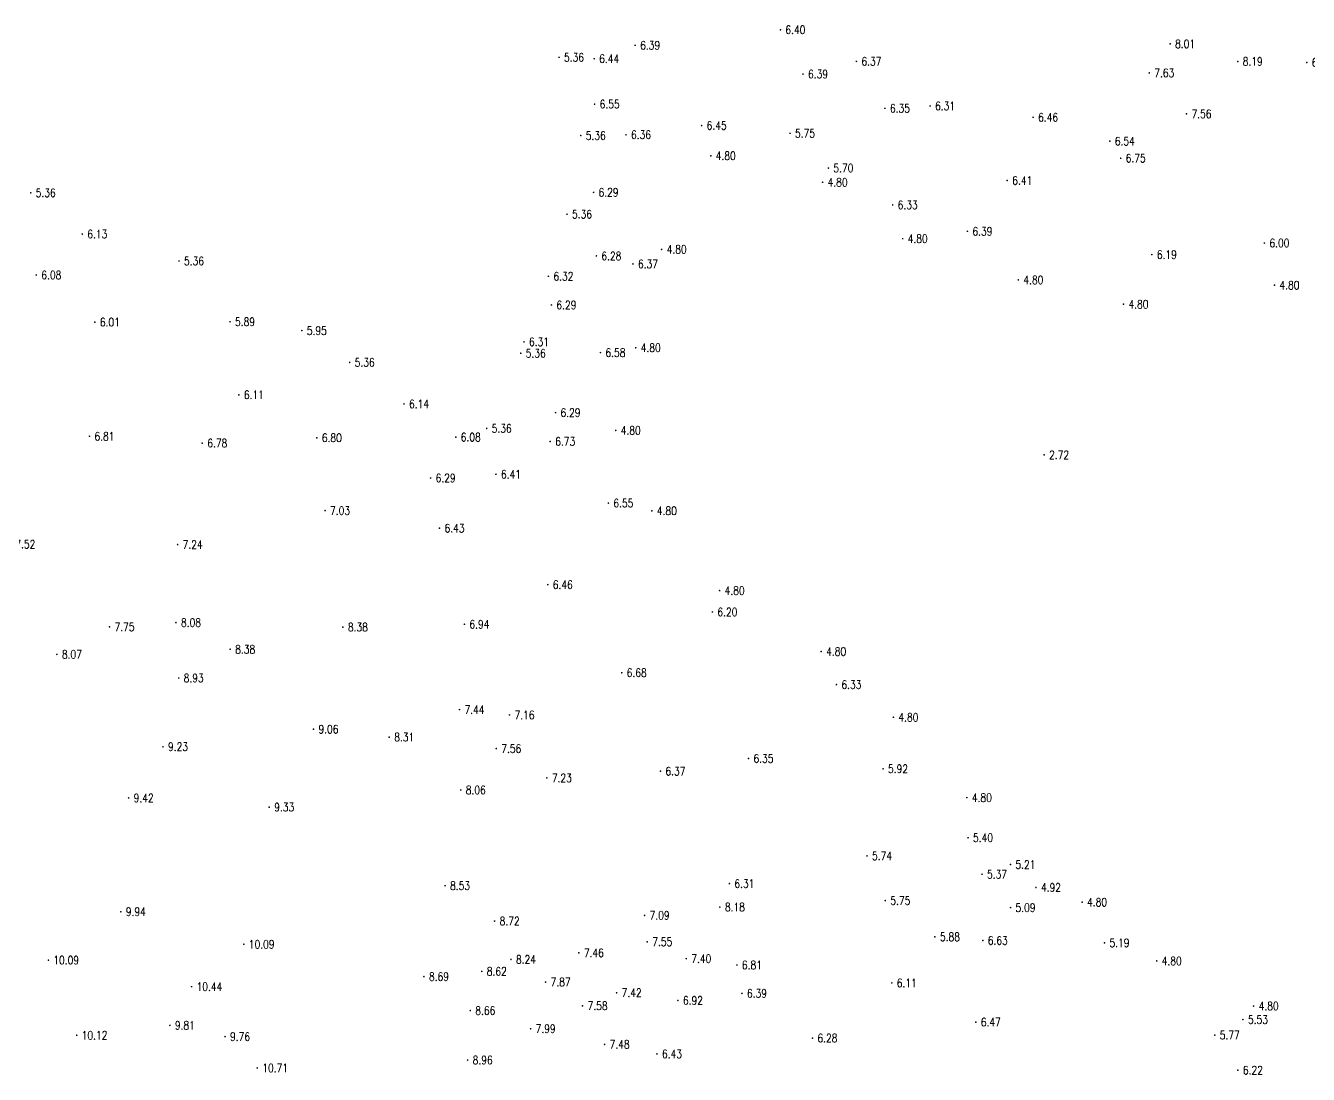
# Model space of a CAD drawing. Extents: x 476861 to 479475, y 2367369 to 2370541.
# Drawn here: x 477800.5 to 477954.3, y 2367786.8 to 2367912.6 of the extents above; entities that cross this region are included whole.
import ezdxf
from ezdxf.enums import TextEntityAlignment as Align

# ---------------------------------------------------------------- set-up
doc = ezdxf.new("R2010")
doc.units = 0
doc.header["$LTSCALE"] = 0.5
doc.layers.get('0').update_dxf_attribs({"linetype": 'CONTINUOUS'})
doc.layers.add('GCD', color=1, linetype='CONTINUOUS')
doc.styles.add('HZ', font='rs.shx', dxfattribs={"width": 0.8, "bigfont": 'hztxt.shx'})

# ---------------------------------------------------------------- blocks, each defined once
blk = doc.blocks.new('GC200')
at = {"linetype": 'Continuous', "const_width": 0.2, "flags": 128}
blk.add_lwpolyline([(-0.1, 0, 1), (0.1, 0, 1)], format="xyb", close=True, dxfattribs=at)

msp = doc.modelspace()

# ---------------------------------------------------------------- block references
at = {"layer": 'GCD', "linetype": 'Continuous'}
ref = msp.add_blockref('GC200', (477890.995, 2367912.1, 6.4), dxfattribs=dict(at, xscale=0.5, yscale=0.5, zscale=0.5))
ref.add_attrib('height', '6.40', dxfattribs={"linetype": 'Continuous', "height": 1, "style": 'HZ', "width": 0.8}).set_placement((477891.595, 2367912.1, 6.4), align=Align.MIDDLE_LEFT)
ref = msp.add_blockref('GC200', (477873.572, 2367910.24, 6.392), dxfattribs=dict(at, xscale=0.5, yscale=0.5, zscale=0.5))
ref.add_attrib('height', '6.39', dxfattribs={"linetype": 'Continuous', "height": 1, "style": 'HZ', "width": 0.8}).set_placement((477874.172, 2367910.24, 6.392), align=Align.MIDDLE_LEFT)
ref = msp.add_blockref('GC200', (477937.74, 2367910.417, 8.01), dxfattribs=dict(at, xscale=0.5, yscale=0.5, zscale=0.5))
ref.add_attrib('height', '8.01', dxfattribs={"linetype": 'Continuous', "height": 1, "style": 'HZ', "width": 0.8}).set_placement((477938.34, 2367910.417, 8.01), align=Align.MIDDLE_LEFT)
ref = msp.add_blockref('GC200', (477864.443, 2367908.799, 5.358), dxfattribs=dict(at, xscale=0.5, yscale=0.5, zscale=0.5))
ref.add_attrib('height', '5.36', dxfattribs={"linetype": 'Continuous', "height": 1, "style": 'HZ', "width": 0.8}).set_placement((477865.043, 2367908.799, 5.358), align=Align.MIDDLE_LEFT)
ref = msp.add_blockref('GC200', (477868.659, 2367908.638, 6.44), dxfattribs=dict(at, xscale=0.5, yscale=0.5, zscale=0.5))
ref.add_attrib('height', '6.44', dxfattribs={"linetype": 'Continuous', "height": 1, "style": 'HZ', "width": 0.8}).set_placement((477869.259, 2367908.638, 6.44), align=Align.MIDDLE_LEFT)
ref = msp.add_blockref('GC200', (477900.117, 2367908.319, 6.37), dxfattribs=dict(at, xscale=0.5, yscale=0.5, zscale=0.5))
ref.add_attrib('height', '6.37', dxfattribs={"linetype": 'Continuous', "height": 1, "style": 'HZ', "width": 0.8}).set_placement((477900.717, 2367908.319, 6.37), align=Align.MIDDLE_LEFT)
ref = msp.add_blockref('GC200', (477945.85, 2367908.302, 8.19), dxfattribs=dict(at, xscale=0.5, yscale=0.5, zscale=0.5))
ref.add_attrib('height', '8.19', dxfattribs={"linetype": 'Continuous', "height": 1, "style": 'HZ', "width": 0.8}).set_placement((477946.45, 2367908.302, 8.19), align=Align.MIDDLE_LEFT)
ref = msp.add_blockref('GC200', (477954.127, 2367908.183, 6.9), dxfattribs=dict(at, xscale=0.5, yscale=0.5, zscale=0.5))
ref.add_attrib('height', '6.90', dxfattribs={"linetype": 'Continuous', "height": 1, "style": 'HZ', "width": 0.8}).set_placement((477954.727, 2367908.183, 6.9), align=Align.MIDDLE_LEFT)
ref = msp.add_blockref('GC200', (477893.706, 2367906.791, 6.39), dxfattribs=dict(at, xscale=0.5, yscale=0.5, zscale=0.5))
ref.add_attrib('height', '6.39', dxfattribs={"linetype": 'Continuous', "height": 1, "style": 'HZ', "width": 0.8}).set_placement((477894.306, 2367906.791, 6.39), align=Align.MIDDLE_LEFT)
ref = msp.add_blockref('GC200', (477935.239, 2367906.931, 7.63), dxfattribs=dict(at, xscale=0.5, yscale=0.5, zscale=0.5))
ref.add_attrib('height', '7.63', dxfattribs={"linetype": 'Continuous', "height": 1, "style": 'HZ', "width": 0.8}).set_placement((477935.839, 2367906.931, 7.63), align=Align.MIDDLE_LEFT)
ref = msp.add_blockref('GC200', (477868.711, 2367903.184, 6.547), dxfattribs=dict(at, xscale=0.5, yscale=0.5, zscale=0.5))
ref.add_attrib('height', '6.55', dxfattribs={"linetype": 'Continuous', "height": 1, "style": 'HZ', "width": 0.8}).set_placement((477869.311, 2367903.184, 6.547), align=Align.MIDDLE_LEFT)
ref = msp.add_blockref('GC200', (477903.533, 2367902.681, 6.35), dxfattribs=dict(at, xscale=0.5, yscale=0.5, zscale=0.5))
ref.add_attrib('height', '6.35', dxfattribs={"linetype": 'Continuous', "height": 1, "style": 'HZ', "width": 0.8}).set_placement((477904.133, 2367902.681, 6.35), align=Align.MIDDLE_LEFT)
ref = msp.add_blockref('GC200', (477908.953, 2367902.966, 6.309), dxfattribs=dict(at, xscale=0.5, yscale=0.5, zscale=0.5))
ref.add_attrib('height', '6.31', dxfattribs={"linetype": 'Continuous', "height": 1, "style": 'HZ', "width": 0.8}).set_placement((477909.553, 2367902.966, 6.309), align=Align.MIDDLE_LEFT)
ref = msp.add_blockref('GC200', (477939.701, 2367902.013, 7.56), dxfattribs=dict(at, xscale=0.5, yscale=0.5, zscale=0.5))
ref.add_attrib('height', '7.56', dxfattribs={"linetype": 'Continuous', "height": 1, "style": 'HZ', "width": 0.8}).set_placement((477940.301, 2367902.013, 7.56), align=Align.MIDDLE_LEFT)
ref = msp.add_blockref('GC200', (477881.55, 2367900.618, 6.45), dxfattribs=dict(at, xscale=0.5, yscale=0.5, zscale=0.5))
ref.add_attrib('height', '6.45', dxfattribs={"linetype": 'Continuous', "height": 1, "style": 'HZ', "width": 0.8}).set_placement((477882.15, 2367900.618, 6.45), align=Align.MIDDLE_LEFT)
ref = msp.add_blockref('GC200', (477921.307, 2367901.607, 6.459), dxfattribs=dict(at, xscale=0.5, yscale=0.5, zscale=0.5))
ref.add_attrib('height', '6.46', dxfattribs={"linetype": 'Continuous', "height": 1, "style": 'HZ', "width": 0.8}).set_placement((477921.907, 2367901.607, 6.459), align=Align.MIDDLE_LEFT)
ref = msp.add_blockref('GC200', (477867.049, 2367899.414, 5.358), dxfattribs=dict(at, xscale=0.5, yscale=0.5, zscale=0.5))
ref.add_attrib('height', '5.36', dxfattribs={"linetype": 'Continuous', "height": 1, "style": 'HZ', "width": 0.8}).set_placement((477867.649, 2367899.414, 5.358), align=Align.MIDDLE_LEFT)
ref = msp.add_blockref('GC200', (477872.475, 2367899.513, 6.36), dxfattribs=dict(at, xscale=0.5, yscale=0.5, zscale=0.5))
ref.add_attrib('height', '6.36', dxfattribs={"linetype": 'Continuous', "height": 1, "style": 'HZ', "width": 0.8}).set_placement((477873.075, 2367899.513, 6.36), align=Align.MIDDLE_LEFT)
ref = msp.add_blockref('GC200', (477892.152, 2367899.683, 5.753), dxfattribs=dict(at, xscale=0.5, yscale=0.5, zscale=0.5))
ref.add_attrib('height', '5.75', dxfattribs={"linetype": 'Continuous', "height": 1, "style": 'HZ', "width": 0.8}).set_placement((477892.752, 2367899.683, 5.753), align=Align.MIDDLE_LEFT)
ref = msp.add_blockref('GC200', (477930.509, 2367898.743, 6.539), dxfattribs=dict(at, xscale=0.5, yscale=0.5, zscale=0.5))
ref.add_attrib('height', '6.54', dxfattribs={"linetype": 'Continuous', "height": 1, "style": 'HZ', "width": 0.8}).set_placement((477931.109, 2367898.743, 6.539), align=Align.MIDDLE_LEFT)
ref = msp.add_blockref('GC200', (477882.645, 2367896.987, 4.799), dxfattribs=dict(at, xscale=0.5, yscale=0.5, zscale=0.5))
ref.add_attrib('height', '4.80', dxfattribs={"linetype": 'Continuous', "height": 1, "style": 'HZ', "width": 0.8}).set_placement((477883.245, 2367896.987, 4.799), align=Align.MIDDLE_LEFT)
ref = msp.add_blockref('GC200', (477931.81, 2367896.701, 6.751), dxfattribs=dict(at, xscale=0.5, yscale=0.5, zscale=0.5))
ref.add_attrib('height', '6.75', dxfattribs={"linetype": 'Continuous', "height": 1, "style": 'HZ', "width": 0.8}).set_placement((477932.41, 2367896.701, 6.751), align=Align.MIDDLE_LEFT)
ref = msp.add_blockref('GC200', (477896.751, 2367895.514, 5.702), dxfattribs=dict(at, xscale=0.5, yscale=0.5, zscale=0.5))
ref.add_attrib('height', '5.70', dxfattribs={"linetype": 'Continuous', "height": 1, "style": 'HZ', "width": 0.8}).set_placement((477897.351, 2367895.514, 5.702), align=Align.MIDDLE_LEFT)
ref = msp.add_blockref('GC200', (477868.582, 2367892.602, 6.289), dxfattribs=dict(at, xscale=0.5, yscale=0.5, zscale=0.5))
ref.add_attrib('height', '6.29', dxfattribs={"linetype": 'Continuous', "height": 1, "style": 'HZ', "width": 0.8}).set_placement((477869.182, 2367892.602, 6.289), align=Align.MIDDLE_LEFT)
ref = msp.add_blockref('GC200', (477896.052, 2367893.813, 4.799), dxfattribs=dict(at, xscale=0.5, yscale=0.5, zscale=0.5))
ref.add_attrib('height', '4.80', dxfattribs={"linetype": 'Continuous', "height": 1, "style": 'HZ', "width": 0.8}).set_placement((477896.652, 2367893.813, 4.799), align=Align.MIDDLE_LEFT)
ref = msp.add_blockref('GC200', (477918.202, 2367894.019, 6.41), dxfattribs=dict(at, xscale=0.5, yscale=0.5, zscale=0.5))
ref.add_attrib('height', '6.41', dxfattribs={"linetype": 'Continuous', "height": 1, "style": 'HZ', "width": 0.8}).set_placement((477918.802, 2367894.019, 6.41), align=Align.MIDDLE_LEFT)
ref = msp.add_blockref('GC200', (477801.071, 2367892.545, 5.358), dxfattribs=dict(at, xscale=0.5, yscale=0.5, zscale=0.5))
ref.add_attrib('height', '5.36', dxfattribs={"linetype": 'Continuous', "height": 1, "style": 'HZ', "width": 0.8}).set_placement((477801.671, 2367892.545, 5.358), align=Align.MIDDLE_LEFT)
ref = msp.add_blockref('GC200', (477904.46, 2367891.093, 6.33), dxfattribs=dict(at, xscale=0.5, yscale=0.5, zscale=0.5))
ref.add_attrib('height', '6.33', dxfattribs={"linetype": 'Continuous', "height": 1, "style": 'HZ', "width": 0.8}).set_placement((477905.06, 2367891.093, 6.33), align=Align.MIDDLE_LEFT)
ref = msp.add_blockref('GC200', (477865.4, 2367889.98, 5.358), dxfattribs=dict(at, xscale=0.5, yscale=0.5, zscale=0.5))
ref.add_attrib('height', '5.36', dxfattribs={"linetype": 'Continuous', "height": 1, "style": 'HZ', "width": 0.8}).set_placement((477866, 2367889.98, 5.358), align=Align.MIDDLE_LEFT)
ref = msp.add_blockref('GC200', (477807.256, 2367887.597, 6.13), dxfattribs=dict(at, xscale=0.5, yscale=0.5, zscale=0.5))
ref.add_attrib('height', '6.13', dxfattribs={"linetype": 'Continuous', "height": 1, "style": 'HZ', "width": 0.8}).set_placement((477807.856, 2367887.597, 6.13), align=Align.MIDDLE_LEFT)
ref = msp.add_blockref('GC200', (477905.658, 2367887.047, 4.799), dxfattribs=dict(at, xscale=0.5, yscale=0.5, zscale=0.5))
ref.add_attrib('height', '4.80', dxfattribs={"linetype": 'Continuous', "height": 1, "style": 'HZ', "width": 0.8}).set_placement((477906.258, 2367887.047, 4.799), align=Align.MIDDLE_LEFT)
ref = msp.add_blockref('GC200', (477913.428, 2367887.928, 6.39), dxfattribs=dict(at, xscale=0.5, yscale=0.5, zscale=0.5))
ref.add_attrib('height', '6.39', dxfattribs={"linetype": 'Continuous', "height": 1, "style": 'HZ', "width": 0.8}).set_placement((477914.028, 2367887.928, 6.39), align=Align.MIDDLE_LEFT)
ref = msp.add_blockref('GC200', (477949.052, 2367886.524, 5.996), dxfattribs=dict(at, xscale=0.5, yscale=0.5, zscale=0.5))
ref.add_attrib('height', '6.00', dxfattribs={"linetype": 'Continuous', "height": 1, "style": 'HZ', "width": 0.8}).set_placement((477949.652, 2367886.524, 5.996), align=Align.MIDDLE_LEFT)
ref = msp.add_blockref('GC200', (477868.919, 2367884.975, 6.28), dxfattribs=dict(at, xscale=0.5, yscale=0.5, zscale=0.5))
ref.add_attrib('height', '6.28', dxfattribs={"linetype": 'Continuous', "height": 1, "style": 'HZ', "width": 0.8}).set_placement((477869.519, 2367884.975, 6.28), align=Align.MIDDLE_LEFT)
ref = msp.add_blockref('GC200', (477876.748, 2367885.764, 4.799), dxfattribs=dict(at, xscale=0.5, yscale=0.5, zscale=0.5))
ref.add_attrib('height', '4.80', dxfattribs={"linetype": 'Continuous', "height": 1, "style": 'HZ', "width": 0.8}).set_placement((477877.348, 2367885.764, 4.799), align=Align.MIDDLE_LEFT)
ref = msp.add_blockref('GC200', (477935.549, 2367885.133, 6.188), dxfattribs=dict(at, xscale=0.5, yscale=0.5, zscale=0.5))
ref.add_attrib('height', '6.19', dxfattribs={"linetype": 'Continuous', "height": 1, "style": 'HZ', "width": 0.8}).set_placement((477936.149, 2367885.133, 6.188), align=Align.MIDDLE_LEFT)
ref = msp.add_blockref('GC200', (477818.862, 2367884.369, 5.358), dxfattribs=dict(at, xscale=0.5, yscale=0.5, zscale=0.5))
ref.add_attrib('height', '5.36', dxfattribs={"linetype": 'Continuous', "height": 1, "style": 'HZ', "width": 0.8}).set_placement((477819.462, 2367884.369, 5.358), align=Align.MIDDLE_LEFT)
ref = msp.add_blockref('GC200', (477873.306, 2367884.013, 6.37), dxfattribs=dict(at, xscale=0.5, yscale=0.5, zscale=0.5))
ref.add_attrib('height', '6.37', dxfattribs={"linetype": 'Continuous', "height": 1, "style": 'HZ', "width": 0.8}).set_placement((477873.906, 2367884.013, 6.37), align=Align.MIDDLE_LEFT)
ref = msp.add_blockref('GC200', (477801.745, 2367882.687, 6.08), dxfattribs=dict(at, xscale=0.5, yscale=0.5, zscale=0.5))
ref.add_attrib('height', '6.08', dxfattribs={"linetype": 'Continuous', "height": 1, "style": 'HZ', "width": 0.8}).set_placement((477802.345, 2367882.687, 6.08), align=Align.MIDDLE_LEFT)
ref = msp.add_blockref('GC200', (477863.174, 2367882.533, 6.316), dxfattribs=dict(at, xscale=0.5, yscale=0.5, zscale=0.5))
ref.add_attrib('height', '6.32', dxfattribs={"linetype": 'Continuous', "height": 1, "style": 'HZ', "width": 0.8}).set_placement((477863.774, 2367882.533, 6.316), align=Align.MIDDLE_LEFT)
ref = msp.add_blockref('GC200', (477919.533, 2367882.101, 4.799), dxfattribs=dict(at, xscale=0.5, yscale=0.5, zscale=0.5))
ref.add_attrib('height', '4.80', dxfattribs={"linetype": 'Continuous', "height": 1, "style": 'HZ', "width": 0.8}).set_placement((477920.133, 2367882.101, 4.799), align=Align.MIDDLE_LEFT)
ref = msp.add_blockref('GC200', (477950.256, 2367881.469, 4.799), dxfattribs=dict(at, xscale=0.5, yscale=0.5, zscale=0.5))
ref.add_attrib('height', '4.80', dxfattribs={"linetype": 'Continuous', "height": 1, "style": 'HZ', "width": 0.8}).set_placement((477950.856, 2367881.469, 4.799), align=Align.MIDDLE_LEFT)
ref = msp.add_blockref('GC200', (477863.53, 2367879.093, 6.291), dxfattribs=dict(at, xscale=0.5, yscale=0.5, zscale=0.5))
ref.add_attrib('height', '6.29', dxfattribs={"linetype": 'Continuous', "height": 1, "style": 'HZ', "width": 0.8}).set_placement((477864.13, 2367879.093, 6.291), align=Align.MIDDLE_LEFT)
ref = msp.add_blockref('GC200', (477932.145, 2367879.182, 4.799), dxfattribs=dict(at, xscale=0.5, yscale=0.5, zscale=0.5))
ref.add_attrib('height', '4.80', dxfattribs={"linetype": 'Continuous', "height": 1, "style": 'HZ', "width": 0.8}).set_placement((477932.745, 2367879.182, 4.799), align=Align.MIDDLE_LEFT)
ref = msp.add_blockref('GC200', (477808.772, 2367877.032, 6.009), dxfattribs=dict(at, xscale=0.5, yscale=0.5, zscale=0.5))
ref.add_attrib('height', '6.01', dxfattribs={"linetype": 'Continuous', "height": 1, "style": 'HZ', "width": 0.8}).set_placement((477809.372, 2367877.032, 6.009), align=Align.MIDDLE_LEFT)
ref = msp.add_blockref('GC200', (477824.981, 2367877.077, 5.893), dxfattribs=dict(at, xscale=0.5, yscale=0.5, zscale=0.5))
ref.add_attrib('height', '5.89', dxfattribs={"linetype": 'Continuous', "height": 1, "style": 'HZ', "width": 0.8}).set_placement((477825.581, 2367877.077, 5.893), align=Align.MIDDLE_LEFT)
ref = msp.add_blockref('GC200', (477833.592, 2367876.016, 5.946), dxfattribs=dict(at, xscale=0.5, yscale=0.5, zscale=0.5))
ref.add_attrib('height', '5.95', dxfattribs={"linetype": 'Continuous', "height": 1, "style": 'HZ', "width": 0.8}).set_placement((477834.192, 2367876.016, 5.946), align=Align.MIDDLE_LEFT)
ref = msp.add_blockref('GC200', (477860.239, 2367874.665, 6.305), dxfattribs=dict(at, xscale=0.5, yscale=0.5, zscale=0.5))
ref.add_attrib('height', '6.31', dxfattribs={"linetype": 'Continuous', "height": 1, "style": 'HZ', "width": 0.8}).set_placement((477860.839, 2367874.665, 6.305), align=Align.MIDDLE_LEFT)
ref = msp.add_blockref('GC200', (477859.85, 2367873.302, 5.358), dxfattribs=dict(at, xscale=0.5, yscale=0.5, zscale=0.5))
ref.add_attrib('height', '5.36', dxfattribs={"linetype": 'Continuous', "height": 1, "style": 'HZ', "width": 0.8}).set_placement((477860.45, 2367873.302, 5.358), align=Align.MIDDLE_LEFT)
ref = msp.add_blockref('GC200', (477869.413, 2367873.377, 6.58), dxfattribs=dict(at, xscale=0.5, yscale=0.5, zscale=0.5))
ref.add_attrib('height', '6.58', dxfattribs={"linetype": 'Continuous', "height": 1, "style": 'HZ', "width": 0.8}).set_placement((477870.013, 2367873.377, 6.58), align=Align.MIDDLE_LEFT)
ref = msp.add_blockref('GC200', (477873.64, 2367873.963, 4.799), dxfattribs=dict(at, xscale=0.5, yscale=0.5, zscale=0.5))
ref.add_attrib('height', '4.80', dxfattribs={"linetype": 'Continuous', "height": 1, "style": 'HZ', "width": 0.8}).set_placement((477874.24, 2367873.963, 4.799), align=Align.MIDDLE_LEFT)
ref = msp.add_blockref('GC200', (477839.332, 2367872.205, 5.358), dxfattribs=dict(at, xscale=0.5, yscale=0.5, zscale=0.5))
ref.add_attrib('height', '5.36', dxfattribs={"linetype": 'Continuous', "height": 1, "style": 'HZ', "width": 0.8}).set_placement((477839.932, 2367872.205, 5.358), align=Align.MIDDLE_LEFT)
ref = msp.add_blockref('GC200', (477826.04, 2367868.317, 6.11), dxfattribs=dict(at, xscale=0.5, yscale=0.5, zscale=0.5))
ref.add_attrib('height', '6.11', dxfattribs={"linetype": 'Continuous', "height": 1, "style": 'HZ', "width": 0.8}).set_placement((477826.64, 2367868.317, 6.11), align=Align.MIDDLE_LEFT)
ref = msp.add_blockref('GC200', (477845.849, 2367867.222, 6.141), dxfattribs=dict(at, xscale=0.5, yscale=0.5, zscale=0.5))
ref.add_attrib('height', '6.14', dxfattribs={"linetype": 'Continuous', "height": 1, "style": 'HZ', "width": 0.8}).set_placement((477846.449, 2367867.222, 6.141), align=Align.MIDDLE_LEFT)
ref = msp.add_blockref('GC200', (477864.02, 2367866.176, 6.292), dxfattribs=dict(at, xscale=0.5, yscale=0.5, zscale=0.5))
ref.add_attrib('height', '6.29', dxfattribs={"linetype": 'Continuous', "height": 1, "style": 'HZ', "width": 0.8}).set_placement((477864.62, 2367866.176, 6.292), align=Align.MIDDLE_LEFT)
ref = msp.add_blockref('GC200', (477808.126, 2367863.339, 6.81), dxfattribs=dict(at, xscale=0.5, yscale=0.5, zscale=0.5))
ref.add_attrib('height', '6.81', dxfattribs={"linetype": 'Continuous', "height": 1, "style": 'HZ', "width": 0.8}).set_placement((477808.726, 2367863.339, 6.81), align=Align.MIDDLE_LEFT)
ref = msp.add_blockref('GC200', (477855.767, 2367864.281, 5.358), dxfattribs=dict(at, xscale=0.5, yscale=0.5, zscale=0.5))
ref.add_attrib('height', '5.36', dxfattribs={"linetype": 'Continuous', "height": 1, "style": 'HZ', "width": 0.8}).set_placement((477856.367, 2367864.281, 5.358), align=Align.MIDDLE_LEFT)
ref = msp.add_blockref('GC200', (477871.244, 2367864.044, 4.799), dxfattribs=dict(at, xscale=0.5, yscale=0.5, zscale=0.5))
ref.add_attrib('height', '4.80', dxfattribs={"linetype": 'Continuous', "height": 1, "style": 'HZ', "width": 0.8}).set_placement((477871.844, 2367864.044, 4.799), align=Align.MIDDLE_LEFT)
ref = msp.add_blockref('GC200', (477821.649, 2367862.522, 6.78), dxfattribs=dict(at, xscale=0.5, yscale=0.5, zscale=0.5))
ref.add_attrib('height', '6.78', dxfattribs={"linetype": 'Continuous', "height": 1, "style": 'HZ', "width": 0.8}).set_placement((477822.249, 2367862.522, 6.78), align=Align.MIDDLE_LEFT)
ref = msp.add_blockref('GC200', (477835.394, 2367863.161, 6.8), dxfattribs=dict(at, xscale=0.5, yscale=0.5, zscale=0.5))
ref.add_attrib('height', '6.80', dxfattribs={"linetype": 'Continuous', "height": 1, "style": 'HZ', "width": 0.8}).set_placement((477835.994, 2367863.161, 6.8), align=Align.MIDDLE_LEFT)
ref = msp.add_blockref('GC200', (477852.055, 2367863.236, 6.081), dxfattribs=dict(at, xscale=0.5, yscale=0.5, zscale=0.5))
ref.add_attrib('height', '6.08', dxfattribs={"linetype": 'Continuous', "height": 1, "style": 'HZ', "width": 0.8}).set_placement((477852.655, 2367863.236, 6.081), align=Align.MIDDLE_LEFT)
ref = msp.add_blockref('GC200', (477863.384, 2367862.721, 6.725), dxfattribs=dict(at, xscale=0.5, yscale=0.5, zscale=0.5))
ref.add_attrib('height', '6.73', dxfattribs={"linetype": 'Continuous', "height": 1, "style": 'HZ', "width": 0.8}).set_placement((477863.984, 2367862.721, 6.725), align=Align.MIDDLE_LEFT)
ref = msp.add_blockref('GC200', (477922.626, 2367861.115, 2.72), dxfattribs=dict(at, xscale=0.5, yscale=0.5, zscale=0.5))
ref.add_attrib('height', '2.72', dxfattribs={"linetype": 'Continuous', "height": 1, "style": 'HZ', "width": 0.8}).set_placement((477923.226, 2367861.115, 2.72), align=Align.MIDDLE_LEFT)
ref = msp.add_blockref('GC200', (477856.879, 2367858.781, 6.406), dxfattribs=dict(at, xscale=0.5, yscale=0.5, zscale=0.5))
ref.add_attrib('height', '6.41', dxfattribs={"linetype": 'Continuous', "height": 1, "style": 'HZ', "width": 0.8}).set_placement((477857.479, 2367858.781, 6.406), align=Align.MIDDLE_LEFT)
ref = msp.add_blockref('GC200', (477849.036, 2367858.336, 6.291), dxfattribs=dict(at, xscale=0.5, yscale=0.5, zscale=0.5))
ref.add_attrib('height', '6.29', dxfattribs={"linetype": 'Continuous', "height": 1, "style": 'HZ', "width": 0.8}).set_placement((477849.636, 2367858.336, 6.291), align=Align.MIDDLE_LEFT)
ref = msp.add_blockref('GC200', (477836.379, 2367854.428, 7.025), dxfattribs=dict(at, xscale=0.5, yscale=0.5, zscale=0.5))
ref.add_attrib('height', '7.03', dxfattribs={"linetype": 'Continuous', "height": 1, "style": 'HZ', "width": 0.8}).set_placement((477836.979, 2367854.428, 7.025), align=Align.MIDDLE_LEFT)
ref = msp.add_blockref('GC200', (477870.358, 2367855.329, 6.55), dxfattribs=dict(at, xscale=0.5, yscale=0.5, zscale=0.5))
ref.add_attrib('height', '6.55', dxfattribs={"linetype": 'Continuous', "height": 1, "style": 'HZ', "width": 0.8}).set_placement((477870.958, 2367855.329, 6.55), align=Align.MIDDLE_LEFT)
ref = msp.add_blockref('GC200', (477875.576, 2367854.4, 4.799), dxfattribs=dict(at, xscale=0.5, yscale=0.5, zscale=0.5))
ref.add_attrib('height', '4.80', dxfattribs={"linetype": 'Continuous', "height": 1, "style": 'HZ', "width": 0.8}).set_placement((477876.176, 2367854.4, 4.799), align=Align.MIDDLE_LEFT)
ref = msp.add_blockref('GC200', (477850.111, 2367852.316, 6.428), dxfattribs=dict(at, xscale=0.5, yscale=0.5, zscale=0.5))
ref.add_attrib('height', '6.43', dxfattribs={"linetype": 'Continuous', "height": 1, "style": 'HZ', "width": 0.8}).set_placement((477850.711, 2367852.316, 6.428), align=Align.MIDDLE_LEFT)
ref = msp.add_blockref('GC200', (477798.625, 2367850.395, 7.522), dxfattribs=dict(at, xscale=0.5, yscale=0.5, zscale=0.5))
ref.add_attrib('height', '7.52', dxfattribs={"linetype": 'Continuous', "height": 1, "style": 'HZ', "width": 0.8}).set_placement((477799.225, 2367850.395, 7.522), align=Align.MIDDLE_LEFT)
ref = msp.add_blockref('GC200', (477818.694, 2367850.355, 7.238), dxfattribs=dict(at, xscale=0.5, yscale=0.5, zscale=0.5))
ref.add_attrib('height', '7.24', dxfattribs={"linetype": 'Continuous', "height": 1, "style": 'HZ', "width": 0.8}).set_placement((477819.294, 2367850.355, 7.238), align=Align.MIDDLE_LEFT)
ref = msp.add_blockref('GC200', (477863.091, 2367845.543, 6.455), dxfattribs=dict(at, xscale=0.5, yscale=0.5, zscale=0.5))
ref.add_attrib('height', '6.46', dxfattribs={"linetype": 'Continuous', "height": 1, "style": 'HZ', "width": 0.8}).set_placement((477863.691, 2367845.543, 6.455), align=Align.MIDDLE_LEFT)
ref = msp.add_blockref('GC200', (477883.699, 2367844.831, 4.799), dxfattribs=dict(at, xscale=0.5, yscale=0.5, zscale=0.5))
ref.add_attrib('height', '4.80', dxfattribs={"linetype": 'Continuous', "height": 1, "style": 'HZ', "width": 0.8}).set_placement((477884.299, 2367844.831, 4.799), align=Align.MIDDLE_LEFT)
ref = msp.add_blockref('GC200', (477882.837, 2367842.266, 6.2), dxfattribs=dict(at, xscale=0.5, yscale=0.5, zscale=0.5))
ref.add_attrib('height', '6.20', dxfattribs={"linetype": 'Continuous', "height": 1, "style": 'HZ', "width": 0.8}).set_placement((477883.437, 2367842.266, 6.2), align=Align.MIDDLE_LEFT)
ref = msp.add_blockref('GC200', (477810.527, 2367840.478, 7.752), dxfattribs=dict(at, xscale=0.5, yscale=0.5, zscale=0.5))
ref.add_attrib('height', '7.75', dxfattribs={"linetype": 'Continuous', "height": 1, "style": 'HZ', "width": 0.8}).set_placement((477811.127, 2367840.478, 7.752), align=Align.MIDDLE_LEFT)
ref = msp.add_blockref('GC200', (477818.494, 2367840.996, 8.077), dxfattribs=dict(at, xscale=0.5, yscale=0.5, zscale=0.5))
ref.add_attrib('height', '8.08', dxfattribs={"linetype": 'Continuous', "height": 1, "style": 'HZ', "width": 0.8}).set_placement((477819.094, 2367840.996, 8.077), align=Align.MIDDLE_LEFT)
ref = msp.add_blockref('GC200', (477838.516, 2367840.447, 8.379), dxfattribs=dict(at, xscale=0.5, yscale=0.5, zscale=0.5))
ref.add_attrib('height', '8.38', dxfattribs={"linetype": 'Continuous', "height": 1, "style": 'HZ', "width": 0.8}).set_placement((477839.116, 2367840.447, 8.379), align=Align.MIDDLE_LEFT)
ref = msp.add_blockref('GC200', (477853.094, 2367840.793, 6.937), dxfattribs=dict(at, xscale=0.5, yscale=0.5, zscale=0.5))
ref.add_attrib('height', '6.94', dxfattribs={"linetype": 'Continuous', "height": 1, "style": 'HZ', "width": 0.8}).set_placement((477853.694, 2367840.793, 6.937), align=Align.MIDDLE_LEFT)
ref = msp.add_blockref('GC200', (477804.213, 2367837.18, 8.073), dxfattribs=dict(at, xscale=0.5, yscale=0.5, zscale=0.5))
ref.add_attrib('height', '8.07', dxfattribs={"linetype": 'Continuous', "height": 1, "style": 'HZ', "width": 0.8}).set_placement((477804.813, 2367837.18, 8.073), align=Align.MIDDLE_LEFT)
ref = msp.add_blockref('GC200', (477824.999, 2367837.79, 8.379), dxfattribs=dict(at, xscale=0.5, yscale=0.5, zscale=0.5))
ref.add_attrib('height', '8.38', dxfattribs={"linetype": 'Continuous', "height": 1, "style": 'HZ', "width": 0.8}).set_placement((477825.599, 2367837.79, 8.379), align=Align.MIDDLE_LEFT)
ref = msp.add_blockref('GC200', (477895.886, 2367837.522, 4.799), dxfattribs=dict(at, xscale=0.5, yscale=0.5, zscale=0.5))
ref.add_attrib('height', '4.80', dxfattribs={"linetype": 'Continuous', "height": 1, "style": 'HZ', "width": 0.8}).set_placement((477896.486, 2367837.522, 4.799), align=Align.MIDDLE_LEFT)
ref = msp.add_blockref('GC200', (477818.822, 2367834.345, 8.934), dxfattribs=dict(at, xscale=0.5, yscale=0.5, zscale=0.5))
ref.add_attrib('height', '8.93', dxfattribs={"linetype": 'Continuous', "height": 1, "style": 'HZ', "width": 0.8}).set_placement((477819.422, 2367834.345, 8.934), align=Align.MIDDLE_LEFT)
ref = msp.add_blockref('GC200', (477871.961, 2367834.981, 6.68), dxfattribs=dict(at, xscale=0.5, yscale=0.5, zscale=0.5))
ref.add_attrib('height', '6.68', dxfattribs={"linetype": 'Continuous', "height": 1, "style": 'HZ', "width": 0.8}).set_placement((477872.561, 2367834.981, 6.68), align=Align.MIDDLE_LEFT)
ref = msp.add_blockref('GC200', (477897.717, 2367833.553, 6.33), dxfattribs=dict(at, xscale=0.5, yscale=0.5, zscale=0.5))
ref.add_attrib('height', '6.33', dxfattribs={"linetype": 'Continuous', "height": 1, "style": 'HZ', "width": 0.8}).set_placement((477898.317, 2367833.553, 6.33), align=Align.MIDDLE_LEFT)
ref = msp.add_blockref('GC200', (477852.502, 2367830.553, 7.443), dxfattribs=dict(at, xscale=0.5, yscale=0.5, zscale=0.5))
ref.add_attrib('height', '7.44', dxfattribs={"linetype": 'Continuous', "height": 1, "style": 'HZ', "width": 0.8}).set_placement((477853.102, 2367830.553, 7.443), align=Align.MIDDLE_LEFT)
ref = msp.add_blockref('GC200', (477858.505, 2367829.913, 7.156), dxfattribs=dict(at, xscale=0.5, yscale=0.5, zscale=0.5))
ref.add_attrib('height', '7.16', dxfattribs={"linetype": 'Continuous', "height": 1, "style": 'HZ', "width": 0.8}).set_placement((477859.105, 2367829.913, 7.156), align=Align.MIDDLE_LEFT)
ref = msp.add_blockref('GC200', (477904.549, 2367829.636, 4.799), dxfattribs=dict(at, xscale=0.5, yscale=0.5, zscale=0.5))
ref.add_attrib('height', '4.80', dxfattribs={"linetype": 'Continuous', "height": 1, "style": 'HZ', "width": 0.8}).set_placement((477905.149, 2367829.636, 4.799), align=Align.MIDDLE_LEFT)
ref = msp.add_blockref('GC200', (477834.994, 2367828.205, 9.063), dxfattribs=dict(at, xscale=0.5, yscale=0.5, zscale=0.5))
ref.add_attrib('height', '9.06', dxfattribs={"linetype": 'Continuous', "height": 1, "style": 'HZ', "width": 0.8}).set_placement((477835.594, 2367828.205, 9.063), align=Align.MIDDLE_LEFT)
ref = msp.add_blockref('GC200', (477844.073, 2367827.258, 8.313), dxfattribs=dict(at, xscale=0.5, yscale=0.5, zscale=0.5))
ref.add_attrib('height', '8.31', dxfattribs={"linetype": 'Continuous', "height": 1, "style": 'HZ', "width": 0.8}).set_placement((477844.673, 2367827.258, 8.313), align=Align.MIDDLE_LEFT)
ref = msp.add_blockref('GC200', (477816.941, 2367826.105, 9.225), dxfattribs=dict(at, xscale=0.5, yscale=0.5, zscale=0.5))
ref.add_attrib('height', '9.23', dxfattribs={"linetype": 'Continuous', "height": 1, "style": 'HZ', "width": 0.8}).set_placement((477817.541, 2367826.105, 9.225), align=Align.MIDDLE_LEFT)
ref = msp.add_blockref('GC200', (477856.915, 2367825.876, 7.561), dxfattribs=dict(at, xscale=0.5, yscale=0.5, zscale=0.5))
ref.add_attrib('height', '7.56', dxfattribs={"linetype": 'Continuous', "height": 1, "style": 'HZ', "width": 0.8}).set_placement((477857.515, 2367825.876, 7.561), align=Align.MIDDLE_LEFT)
ref = msp.add_blockref('GC200', (477887.166, 2367824.687, 6.35), dxfattribs=dict(at, xscale=0.5, yscale=0.5, zscale=0.5))
ref.add_attrib('height', '6.35', dxfattribs={"linetype": 'Continuous', "height": 1, "style": 'HZ', "width": 0.8}).set_placement((477887.766, 2367824.687, 6.35), align=Align.MIDDLE_LEFT)
ref = msp.add_blockref('GC200', (477903.302, 2367823.451, 5.922), dxfattribs=dict(at, xscale=0.5, yscale=0.5, zscale=0.5))
ref.add_attrib('height', '5.92', dxfattribs={"linetype": 'Continuous', "height": 1, "style": 'HZ', "width": 0.8}).set_placement((477903.902, 2367823.451, 5.922), align=Align.MIDDLE_LEFT)
ref = msp.add_blockref('GC200', (477862.979, 2367822.357, 7.228), dxfattribs=dict(at, xscale=0.5, yscale=0.5, zscale=0.5))
ref.add_attrib('height', '7.23', dxfattribs={"linetype": 'Continuous', "height": 1, "style": 'HZ', "width": 0.8}).set_placement((477863.579, 2367822.357, 7.228), align=Align.MIDDLE_LEFT)
ref = msp.add_blockref('GC200', (477876.607, 2367823.164, 6.371), dxfattribs=dict(at, xscale=0.5, yscale=0.5, zscale=0.5))
ref.add_attrib('height', '6.37', dxfattribs={"linetype": 'Continuous', "height": 1, "style": 'HZ', "width": 0.8}).set_placement((477877.207, 2367823.164, 6.371), align=Align.MIDDLE_LEFT)
ref = msp.add_blockref('GC200', (477852.659, 2367820.916, 8.056), dxfattribs=dict(at, xscale=0.5, yscale=0.5, zscale=0.5))
ref.add_attrib('height', '8.06', dxfattribs={"linetype": 'Continuous', "height": 1, "style": 'HZ', "width": 0.8}).set_placement((477853.259, 2367820.916, 8.056), align=Align.MIDDLE_LEFT)
ref = msp.add_blockref('GC200', (477812.821, 2367819.955, 9.418), dxfattribs=dict(at, xscale=0.5, yscale=0.5, zscale=0.5))
ref.add_attrib('height', '9.42', dxfattribs={"linetype": 'Continuous', "height": 1, "style": 'HZ', "width": 0.8}).set_placement((477813.421, 2367819.955, 9.418), align=Align.MIDDLE_LEFT)
ref = msp.add_blockref('GC200', (477829.682, 2367818.857, 9.329), dxfattribs=dict(at, xscale=0.5, yscale=0.5, zscale=0.5))
ref.add_attrib('height', '9.33', dxfattribs={"linetype": 'Continuous', "height": 1, "style": 'HZ', "width": 0.8}).set_placement((477830.282, 2367818.857, 9.329), align=Align.MIDDLE_LEFT)
ref = msp.add_blockref('GC200', (477913.359, 2367819.996, 4.799), dxfattribs=dict(at, xscale=0.5, yscale=0.5, zscale=0.5))
ref.add_attrib('height', '4.80', dxfattribs={"linetype": 'Continuous', "height": 1, "style": 'HZ', "width": 0.8}).set_placement((477913.959, 2367819.996, 4.799), align=Align.MIDDLE_LEFT)
ref = msp.add_blockref('GC200', (477913.501, 2367815.188, 5.399), dxfattribs=dict(at, xscale=0.5, yscale=0.5, zscale=0.5))
ref.add_attrib('height', '5.40', dxfattribs={"linetype": 'Continuous', "height": 1, "style": 'HZ', "width": 0.8}).set_placement((477914.101, 2367815.188, 5.399), align=Align.MIDDLE_LEFT)
ref = msp.add_blockref('GC200', (477901.382, 2367813.013, 5.74), dxfattribs=dict(at, xscale=0.5, yscale=0.5, zscale=0.5))
ref.add_attrib('height', '5.74', dxfattribs={"linetype": 'Continuous', "height": 1, "style": 'HZ', "width": 0.8}).set_placement((477901.982, 2367813.013, 5.74), align=Align.MIDDLE_LEFT)
ref = msp.add_blockref('GC200', (477918.589, 2367811.971, 5.21), dxfattribs=dict(at, xscale=0.5, yscale=0.5, zscale=0.5))
ref.add_attrib('height', '5.21', dxfattribs={"linetype": 'Continuous', "height": 1, "style": 'HZ', "width": 0.8}).set_placement((477919.189, 2367811.971, 5.21), align=Align.MIDDLE_LEFT)
ref = msp.add_blockref('GC200', (477884.874, 2367809.681, 6.306), dxfattribs=dict(at, xscale=0.5, yscale=0.5, zscale=0.5))
ref.add_attrib('height', '6.31', dxfattribs={"linetype": 'Continuous', "height": 1, "style": 'HZ', "width": 0.8}).set_placement((477885.474, 2367809.681, 6.306), align=Align.MIDDLE_LEFT)
ref = msp.add_blockref('GC200', (477915.18, 2367810.805, 5.37), dxfattribs=dict(at, xscale=0.5, yscale=0.5, zscale=0.5))
ref.add_attrib('height', '5.37', dxfattribs={"linetype": 'Continuous', "height": 1, "style": 'HZ', "width": 0.8}).set_placement((477915.78, 2367810.805, 5.37), align=Align.MIDDLE_LEFT)
ref = msp.add_blockref('GC200', (477850.781, 2367809.432, 8.529), dxfattribs=dict(at, xscale=0.5, yscale=0.5, zscale=0.5))
ref.add_attrib('height', '8.53', dxfattribs={"linetype": 'Continuous', "height": 1, "style": 'HZ', "width": 0.8}).set_placement((477851.381, 2367809.432, 8.529), align=Align.MIDDLE_LEFT)
ref = msp.add_blockref('GC200', (477921.648, 2367809.218, 4.924), dxfattribs=dict(at, xscale=0.5, yscale=0.5, zscale=0.5))
ref.add_attrib('height', '4.92', dxfattribs={"linetype": 'Continuous', "height": 1, "style": 'HZ', "width": 0.8}).set_placement((477922.248, 2367809.218, 4.924), align=Align.MIDDLE_LEFT)
ref = msp.add_blockref('GC200', (477883.733, 2367806.87, 8.178), dxfattribs=dict(at, xscale=0.5, yscale=0.5, zscale=0.5))
ref.add_attrib('height', '8.18', dxfattribs={"linetype": 'Continuous', "height": 1, "style": 'HZ', "width": 0.8}).set_placement((477884.333, 2367806.87, 8.178), align=Align.MIDDLE_LEFT)
ref = msp.add_blockref('GC200', (477903.574, 2367807.646, 5.751), dxfattribs=dict(at, xscale=0.5, yscale=0.5, zscale=0.5))
ref.add_attrib('height', '5.75', dxfattribs={"linetype": 'Continuous', "height": 1, "style": 'HZ', "width": 0.8}).set_placement((477904.174, 2367807.646, 5.751), align=Align.MIDDLE_LEFT)
ref = msp.add_blockref('GC200', (477918.596, 2367806.798, 5.085), dxfattribs=dict(at, xscale=0.5, yscale=0.5, zscale=0.5))
ref.add_attrib('height', '5.09', dxfattribs={"linetype": 'Continuous', "height": 1, "style": 'HZ', "width": 0.8}).set_placement((477919.196, 2367806.798, 5.085), align=Align.MIDDLE_LEFT)
ref = msp.add_blockref('GC200', (477927.185, 2367807.455, 4.799), dxfattribs=dict(at, xscale=0.5, yscale=0.5, zscale=0.5))
ref.add_attrib('height', '4.80', dxfattribs={"linetype": 'Continuous', "height": 1, "style": 'HZ', "width": 0.8}).set_placement((477927.785, 2367807.455, 4.799), align=Align.MIDDLE_LEFT)
ref = msp.add_blockref('GC200', (477811.883, 2367806.312, 9.938), dxfattribs=dict(at, xscale=0.5, yscale=0.5, zscale=0.5))
ref.add_attrib('height', '9.94', dxfattribs={"linetype": 'Continuous', "height": 1, "style": 'HZ', "width": 0.8}).set_placement((477812.483, 2367806.312, 9.938), align=Align.MIDDLE_LEFT)
ref = msp.add_blockref('GC200', (477856.716, 2367805.189, 8.715), dxfattribs=dict(at, xscale=0.5, yscale=0.5, zscale=0.5))
ref.add_attrib('height', '8.72', dxfattribs={"linetype": 'Continuous', "height": 1, "style": 'HZ', "width": 0.8}).set_placement((477857.316, 2367805.189, 8.715), align=Align.MIDDLE_LEFT)
ref = msp.add_blockref('GC200', (477874.702, 2367805.87, 7.094), dxfattribs=dict(at, xscale=0.5, yscale=0.5, zscale=0.5))
ref.add_attrib('height', '7.09', dxfattribs={"linetype": 'Continuous', "height": 1, "style": 'HZ', "width": 0.8}).set_placement((477875.302, 2367805.87, 7.094), align=Align.MIDDLE_LEFT)
ref = msp.add_blockref('GC200', (477826.637, 2367802.406, 10.09), dxfattribs=dict(at, xscale=0.5, yscale=0.5, zscale=0.5))
ref.add_attrib('height', '10.09', dxfattribs={"linetype": 'Continuous', "height": 1, "style": 'HZ', "width": 0.8}).set_placement((477827.237, 2367802.406, 10.09), align=Align.MIDDLE_LEFT)
ref = msp.add_blockref('GC200', (477875.025, 2367802.698, 7.553), dxfattribs=dict(at, xscale=0.5, yscale=0.5, zscale=0.5))
ref.add_attrib('height', '7.55', dxfattribs={"linetype": 'Continuous', "height": 1, "style": 'HZ', "width": 0.8}).set_placement((477875.625, 2367802.698, 7.553), align=Align.MIDDLE_LEFT)
ref = msp.add_blockref('GC200', (477909.528, 2367803.298, 5.88), dxfattribs=dict(at, xscale=0.5, yscale=0.5, zscale=0.5))
ref.add_attrib('height', '5.88', dxfattribs={"linetype": 'Continuous', "height": 1, "style": 'HZ', "width": 0.8}).set_placement((477910.128, 2367803.298, 5.88), align=Align.MIDDLE_LEFT)
ref = msp.add_blockref('GC200', (477915.267, 2367802.856, 6.632), dxfattribs=dict(at, xscale=0.5, yscale=0.5, zscale=0.5))
ref.add_attrib('height', '6.63', dxfattribs={"linetype": 'Continuous', "height": 1, "style": 'HZ', "width": 0.8}).set_placement((477915.867, 2367802.856, 6.632), align=Align.MIDDLE_LEFT)
ref = msp.add_blockref('GC200', (477929.869, 2367802.572, 5.188), dxfattribs=dict(at, xscale=0.5, yscale=0.5, zscale=0.5))
ref.add_attrib('height', '5.19', dxfattribs={"linetype": 'Continuous', "height": 1, "style": 'HZ', "width": 0.8}).set_placement((477930.469, 2367802.572, 5.188), align=Align.MIDDLE_LEFT)
ref = msp.add_blockref('GC200', (477803.189, 2367800.5, 10.09), dxfattribs=dict(at, xscale=0.5, yscale=0.5, zscale=0.5))
ref.add_attrib('height', '10.09', dxfattribs={"linetype": 'Continuous', "height": 1, "style": 'HZ', "width": 0.8}).set_placement((477803.789, 2367800.5, 10.09), align=Align.MIDDLE_LEFT)
ref = msp.add_blockref('GC200', (477858.678, 2367800.586, 8.235), dxfattribs=dict(at, xscale=0.5, yscale=0.5, zscale=0.5))
ref.add_attrib('height', '8.24', dxfattribs={"linetype": 'Continuous', "height": 1, "style": 'HZ', "width": 0.8}).set_placement((477859.278, 2367800.586, 8.235), align=Align.MIDDLE_LEFT)
ref = msp.add_blockref('GC200', (477866.816, 2367801.373, 7.463), dxfattribs=dict(at, xscale=0.5, yscale=0.5, zscale=0.5))
ref.add_attrib('height', '7.46', dxfattribs={"linetype": 'Continuous', "height": 1, "style": 'HZ', "width": 0.8}).set_placement((477867.416, 2367801.373, 7.463), align=Align.MIDDLE_LEFT)
ref = msp.add_blockref('GC200', (477879.707, 2367800.681, 7.4), dxfattribs=dict(at, xscale=0.5, yscale=0.5, zscale=0.5))
ref.add_attrib('height', '7.40', dxfattribs={"linetype": 'Continuous', "height": 1, "style": 'HZ', "width": 0.8}).set_placement((477880.307, 2367800.681, 7.4), align=Align.MIDDLE_LEFT)
ref = msp.add_blockref('GC200', (477936.133, 2367800.409, 4.799), dxfattribs=dict(at, xscale=0.5, yscale=0.5, zscale=0.5))
ref.add_attrib('height', '4.80', dxfattribs={"linetype": 'Continuous', "height": 1, "style": 'HZ', "width": 0.8}).set_placement((477936.733, 2367800.409, 4.799), align=Align.MIDDLE_LEFT)
ref = msp.add_blockref('GC200', (477855.177, 2367799.155, 8.622), dxfattribs=dict(at, xscale=0.5, yscale=0.5, zscale=0.5))
ref.add_attrib('height', '8.62', dxfattribs={"linetype": 'Continuous', "height": 1, "style": 'HZ', "width": 0.8}).set_placement((477855.777, 2367799.155, 8.622), align=Align.MIDDLE_LEFT)
ref = msp.add_blockref('GC200', (477885.777, 2367799.919, 6.806), dxfattribs=dict(at, xscale=0.5, yscale=0.5, zscale=0.5))
ref.add_attrib('height', '6.81', dxfattribs={"linetype": 'Continuous', "height": 1, "style": 'HZ', "width": 0.8}).set_placement((477886.377, 2367799.919, 6.806), align=Align.MIDDLE_LEFT)
ref = msp.add_blockref('GC200', (477820.362, 2367797.32, 10.437), dxfattribs=dict(at, xscale=0.5, yscale=0.5, zscale=0.5))
ref.add_attrib('height', '10.44', dxfattribs={"linetype": 'Continuous', "height": 1, "style": 'HZ', "width": 0.8}).set_placement((477820.962, 2367797.32, 10.437), align=Align.MIDDLE_LEFT)
ref = msp.add_blockref('GC200', (477848.24, 2367798.528, 8.694), dxfattribs=dict(at, xscale=0.5, yscale=0.5, zscale=0.5))
ref.add_attrib('height', '8.69', dxfattribs={"linetype": 'Continuous', "height": 1, "style": 'HZ', "width": 0.8}).set_placement((477848.84, 2367798.528, 8.694), align=Align.MIDDLE_LEFT)
ref = msp.add_blockref('GC200', (477862.833, 2367797.875, 7.874), dxfattribs=dict(at, xscale=0.5, yscale=0.5, zscale=0.5))
ref.add_attrib('height', '7.87', dxfattribs={"linetype": 'Continuous', "height": 1, "style": 'HZ', "width": 0.8}).set_placement((477863.433, 2367797.875, 7.874), align=Align.MIDDLE_LEFT)
ref = msp.add_blockref('GC200', (477904.356, 2367797.766, 6.11), dxfattribs=dict(at, xscale=0.5, yscale=0.5, zscale=0.5))
ref.add_attrib('height', '6.11', dxfattribs={"linetype": 'Continuous', "height": 1, "style": 'HZ', "width": 0.8}).set_placement((477904.956, 2367797.766, 6.11), align=Align.MIDDLE_LEFT)
ref = msp.add_blockref('GC200', (477871.354, 2367796.589, 7.42), dxfattribs=dict(at, xscale=0.5, yscale=0.5, zscale=0.5))
ref.add_attrib('height', '7.42', dxfattribs={"linetype": 'Continuous', "height": 1, "style": 'HZ', "width": 0.8}).set_placement((477871.954, 2367796.589, 7.42), align=Align.MIDDLE_LEFT)
ref = msp.add_blockref('GC200', (477878.703, 2367795.667, 6.917), dxfattribs=dict(at, xscale=0.5, yscale=0.5, zscale=0.5))
ref.add_attrib('height', '6.92', dxfattribs={"linetype": 'Continuous', "height": 1, "style": 'HZ', "width": 0.8}).set_placement((477879.303, 2367795.667, 6.917), align=Align.MIDDLE_LEFT)
ref = msp.add_blockref('GC200', (477886.383, 2367796.513, 6.39), dxfattribs=dict(at, xscale=0.5, yscale=0.5, zscale=0.5))
ref.add_attrib('height', '6.39', dxfattribs={"linetype": 'Continuous', "height": 1, "style": 'HZ', "width": 0.8}).set_placement((477886.983, 2367796.513, 6.39), align=Align.MIDDLE_LEFT)
ref = msp.add_blockref('GC200', (477853.801, 2367794.45, 8.66), dxfattribs=dict(at, xscale=0.5, yscale=0.5, zscale=0.5))
ref.add_attrib('height', '8.66', dxfattribs={"linetype": 'Continuous', "height": 1, "style": 'HZ', "width": 0.8}).set_placement((477854.401, 2367794.45, 8.66), align=Align.MIDDLE_LEFT)
ref = msp.add_blockref('GC200', (477867.267, 2367795.022, 7.584), dxfattribs=dict(at, xscale=0.5, yscale=0.5, zscale=0.5))
ref.add_attrib('height', '7.58', dxfattribs={"linetype": 'Continuous', "height": 1, "style": 'HZ', "width": 0.8}).set_placement((477867.867, 2367795.022, 7.584), align=Align.MIDDLE_LEFT)
ref = msp.add_blockref('GC200', (477947.756, 2367794.997, 4.799), dxfattribs=dict(at, xscale=0.5, yscale=0.5, zscale=0.5))
ref.add_attrib('height', '4.80', dxfattribs={"linetype": 'Continuous', "height": 1, "style": 'HZ', "width": 0.8}).set_placement((477948.356, 2367794.997, 4.799), align=Align.MIDDLE_LEFT)
ref = msp.add_blockref('GC200', (477817.767, 2367792.681, 9.809), dxfattribs=dict(at, xscale=0.5, yscale=0.5, zscale=0.5))
ref.add_attrib('height', '9.81', dxfattribs={"linetype": 'Continuous', "height": 1, "style": 'HZ', "width": 0.8}).set_placement((477818.367, 2367792.681, 9.809), align=Align.MIDDLE_LEFT)
ref = msp.add_blockref('GC200', (477914.437, 2367793.069, 6.47), dxfattribs=dict(at, xscale=0.5, yscale=0.5, zscale=0.5))
ref.add_attrib('height', '6.47', dxfattribs={"linetype": 'Continuous', "height": 1, "style": 'HZ', "width": 0.8}).set_placement((477915.037, 2367793.069, 6.47), align=Align.MIDDLE_LEFT)
ref = msp.add_blockref('GC200', (477946.47, 2367793.373, 5.529), dxfattribs=dict(at, xscale=0.5, yscale=0.5, zscale=0.5))
ref.add_attrib('height', '5.53', dxfattribs={"linetype": 'Continuous', "height": 1, "style": 'HZ', "width": 0.8}).set_placement((477947.07, 2367793.373, 5.529), align=Align.MIDDLE_LEFT)
ref = msp.add_blockref('GC200', (477806.595, 2367791.488, 10.121), dxfattribs=dict(at, xscale=0.5, yscale=0.5, zscale=0.5))
ref.add_attrib('height', '10.12', dxfattribs={"linetype": 'Continuous', "height": 1, "style": 'HZ', "width": 0.8}).set_placement((477807.195, 2367791.488, 10.121), align=Align.MIDDLE_LEFT)
ref = msp.add_blockref('GC200', (477824.384, 2367791.33, 9.758), dxfattribs=dict(at, xscale=0.5, yscale=0.5, zscale=0.5))
ref.add_attrib('height', '9.76', dxfattribs={"linetype": 'Continuous', "height": 1, "style": 'HZ', "width": 0.8}).set_placement((477824.984, 2367791.33, 9.758), align=Align.MIDDLE_LEFT)
ref = msp.add_blockref('GC200', (477861.039, 2367792.273, 7.99), dxfattribs=dict(at, xscale=0.5, yscale=0.5, zscale=0.5))
ref.add_attrib('height', '7.99', dxfattribs={"linetype": 'Continuous', "height": 1, "style": 'HZ', "width": 0.8}).set_placement((477861.639, 2367792.273, 7.99), align=Align.MIDDLE_LEFT)
ref = msp.add_blockref('GC200', (477894.839, 2367791.152, 6.276), dxfattribs=dict(at, xscale=0.5, yscale=0.5, zscale=0.5))
ref.add_attrib('height', '6.28', dxfattribs={"linetype": 'Continuous', "height": 1, "style": 'HZ', "width": 0.8}).set_placement((477895.439, 2367791.152, 6.276), align=Align.MIDDLE_LEFT)
ref = msp.add_blockref('GC200', (477943.099, 2367791.514, 5.765), dxfattribs=dict(at, xscale=0.5, yscale=0.5, zscale=0.5))
ref.add_attrib('height', '5.77', dxfattribs={"linetype": 'Continuous', "height": 1, "style": 'HZ', "width": 0.8}).set_placement((477943.699, 2367791.514, 5.765), align=Align.MIDDLE_LEFT)
ref = msp.add_blockref('GC200', (477869.905, 2367790.396, 7.481), dxfattribs=dict(at, xscale=0.5, yscale=0.5, zscale=0.5))
ref.add_attrib('height', '7.48', dxfattribs={"linetype": 'Continuous', "height": 1, "style": 'HZ', "width": 0.8}).set_placement((477870.505, 2367790.396, 7.481), align=Align.MIDDLE_LEFT)
ref = msp.add_blockref('GC200', (477853.482, 2367788.519, 8.956), dxfattribs=dict(at, xscale=0.5, yscale=0.5, zscale=0.5))
ref.add_attrib('height', '8.96', dxfattribs={"linetype": 'Continuous', "height": 1, "style": 'HZ', "width": 0.8}).set_placement((477854.082, 2367788.519, 8.956), align=Align.MIDDLE_LEFT)
ref = msp.add_blockref('GC200', (477876.186, 2367789.252, 6.43), dxfattribs=dict(at, xscale=0.5, yscale=0.5, zscale=0.5))
ref.add_attrib('height', '6.43', dxfattribs={"linetype": 'Continuous', "height": 1, "style": 'HZ', "width": 0.8}).set_placement((477876.786, 2367789.252, 6.43), align=Align.MIDDLE_LEFT)
ref = msp.add_blockref('GC200', (477828.25, 2367787.568, 10.705), dxfattribs=dict(at, xscale=0.5, yscale=0.5, zscale=0.5))
ref.add_attrib('height', '10.71', dxfattribs={"linetype": 'Continuous', "height": 1, "style": 'HZ', "width": 0.8}).set_placement((477828.85, 2367787.568, 10.705), align=Align.MIDDLE_LEFT)
ref = msp.add_blockref('GC200', (477945.869, 2367787.302, 6.221), dxfattribs=dict(at, xscale=0.5, yscale=0.5, zscale=0.5))
ref.add_attrib('height', '6.22', dxfattribs={"linetype": 'Continuous', "height": 1, "style": 'HZ', "width": 0.8}).set_placement((477946.469, 2367787.302, 6.221), align=Align.MIDDLE_LEFT)

doc.saveas('drawing.dxf')
